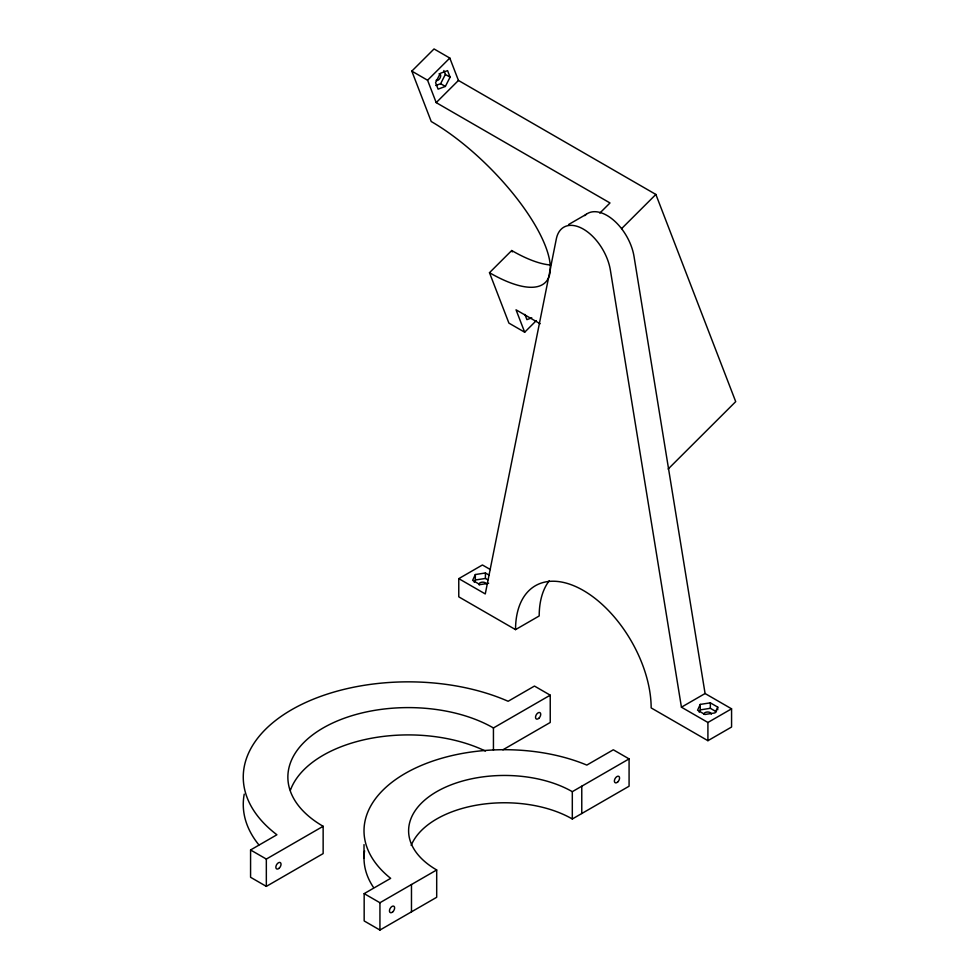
<?xml version="1.0" encoding="UTF-8"?>
<svg xmlns="http://www.w3.org/2000/svg" width="979" height="979" viewBox="0 0 979 979"><rect width="100%" height="100%" fill="white"/><g stroke="black" fill="none" stroke-linecap="round" stroke-linejoin="round"><path stroke-width="1.47" d="M364.017 858.265L364.017 844.608M489.096 575.114L485.413 572.984L475.329 574.538L472.637 580.363L480.004 584.622L488.643 583.276M474.252 582.334L475.329 580.009L475.329 574.538M700.266 704.403L697.562 710.228L704.941 714.486L715.013 712.92L717.717 707.107L710.338 702.849L700.266 704.403L700.266 709.873L699.19 712.198M435.777 85.503L440.623 83.704L445.359 74.441L443.854 70.512M445.359 86.433L450.095 77.17L447.574 70.623L440.305 73.339L435.569 82.603L438.09 89.15L445.359 86.433L440.623 83.704M536.321 320.598L524.683 332.211L508.909 323.107L489.488 272.7A120.417 41.559 45.1 0 0 545.511 246.28A120.417 41.559 45.1 0 0 431.237 121.531L411.816 71.124L434.04 48.95L449.802 58.055L458.441 80.449L655.869 194.442L735.706 401.635L668.131 469.051M599.809 213.116L609.99 202.959L436.206 102.624L427.578 80.229L449.802 58.055M436.206 102.624L458.441 80.449M489.488 272.7L511.711 250.526A120.417 41.559 45.1 0 0 550.651 265.003M621.604 228.621L655.869 194.442M568.566 224.546L586.299 214.303M549.329 580.657A95.893 55.362 60 0 0 539.196 615.962L515.541 629.619L458.772 596.847L458.772 578.638L482.427 564.981L490.381 569.57M550.235 695.176L493.44 727.96A120.417 69.521 0 0 0 323.143 727.96A120.417 69.521 0 0 0 323.143 826.288L323.143 853.59L266.337 886.387L250.575 877.282L250.575 849.968L276.898 834.769A165.023 95.269 0 0 1 291.595 709.751A165.023 95.269 0 0 1 508.138 701.27L534.461 686.071L550.235 695.176L550.235 722.478L502.912 749.804M250.575 849.968L266.337 859.072L323.143 826.288M458.772 578.638L485.266 593.935L556.329 238.913A39.025 22.529 60 0 1 583.349 229.11A39.025 22.529 60 0 1 610.37 270.106L681.433 707.193L705.088 693.536L731.57 708.82L731.57 727.03L707.915 740.687L651.157 707.915A95.893 55.362 60 0 0 583.349 590.472A95.893 55.362 60 0 0 515.541 629.619M629.081 758.896L572.311 791.668A95.893 55.362 0 0 0 436.695 791.668A95.893 55.362 0 0 0 436.695 869.964L436.695 897.278L379.938 930.05L364.164 920.945L364.164 893.631L390.658 878.347A140.486 81.11 0 0 1 405.159 773.459A140.486 81.11 0 0 1 586.825 765.088L613.307 749.792L629.081 758.896L629.081 786.21L572.311 818.982A95.893 55.362 0 0 0 478.303 804.873A95.893 55.362 0 0 0 411.18 845.415M364.164 893.631L379.938 902.736L436.695 869.964M681.433 707.193L707.915 722.478L731.57 708.82M531.756 317.832L526.91 319.643L524.891 314.406M475.329 580.009L485.413 578.454L487.86 579.862M700.266 709.873L710.338 708.306L716.481 711.855M445.359 74.441L450.095 77.17M411.816 71.124L427.578 80.229M540.188 323.755L516.043 309.817L524.683 332.211M511.711 250.526L512.25 251.921M705.088 693.536L634.025 256.449A39.025 22.529 60 0 0 612.878 219.577A39.025 22.529 60 0 0 584.757 215.613M717.717 707.107L717.717 709.836M710.338 702.849L710.338 708.306M707.915 722.478L707.915 740.687M581.771 786.21L581.771 813.525M572.311 791.668L572.311 818.982M493.44 727.96L493.44 750.147M485.413 572.984L485.413 578.454M411.474 884.526L411.474 911.841M379.938 902.736L379.938 930.05M266.337 859.072L266.337 886.387M479.257 585.001A3.683 2.129 0 0 1 481.803 582.211A3.683 2.129 0 0 1 486.355 583.961M703.962 714.132A3.683 2.129 0 0 1 707.646 712.002A3.683 2.129 0 0 1 711.317 714.132M439.033 73.817A3.683 2.129 -60 0 1 440.232 77.659A3.683 2.129 -60 0 1 436.12 80.241M290.42 790.188A120.417 69.521 0 0 1 485.437 751.052M258.872 844.877A165.023 95.269 0 0 1 244.236 794.116M373.342 887.194A140.486 81.11 0 0 1 364.592 850.8M279.125 868.251A3.683 2.129 -60 0 0 280.288 862.56A3.683 2.129 -60 0 0 275.931 866.415A3.683 2.129 -60 0 0 279.125 868.251M538.805 718.329A3.683 2.129 -60 0 0 539.967 712.626A3.683 2.129 -60 0 0 535.611 716.493A3.683 2.129 -60 0 0 538.805 718.329M392.714 911.914A3.683 2.129 -60 0 0 393.876 906.224A3.683 2.129 -60 0 0 389.532 910.078A3.683 2.129 -60 0 0 392.714 911.914M617.651 782.05A3.683 2.129 -60 0 0 618.814 776.359A3.683 2.129 -60 0 0 614.457 780.214A3.683 2.129 -60 0 0 617.651 782.05"/></g></svg>
